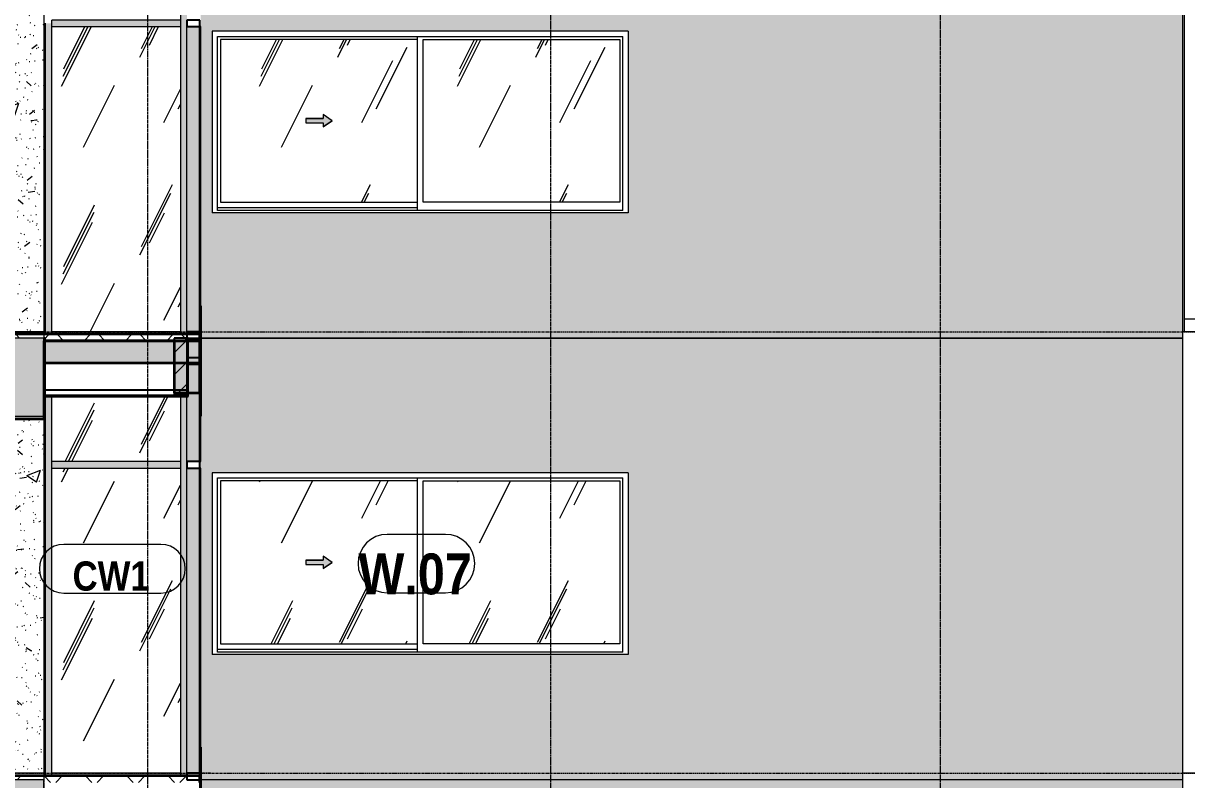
# Model space of a CAD drawing. Header units: millimetres. Extents: x 1240 to 198004, y -7796 to 35300.
# Drawn here: x 44377 to 53332, y 8950 to 14775 of the extents above; entities that cross this region are included whole.
import ezdxf

# ---------------------------------------------------------------- set-up
doc = ezdxf.new("R2010")
doc.units = ezdxf.units.MM
for name, pattern in [('1 NÉT CALL OUT', [6, 3, -3]), ('Centre', [31.75, 6.35, -4.7625, 15.875, -4.7625]), ('Dash 1_8_', [6.35, 3.175, -3.175]), ('Grid Line', [22.225, 12.7, -3.175, 3.175, -3.175])]:
    doc.linetypes.add(name, pattern=pattern)
for name, color, linetype, lineweight in [('0-1', 7, 'Continuous', 5), ('A-AREA', 32, 'Dash 1_8_', 9), ('A-CLNG', 13, 'Continuous', 9), ('A-CLNG-1', 13, 'Continuous', 25), ('A-DETL-GENF', 92, 'Continuous', 9), ('A-DETL-GENF-1', 7, 'Continuous', 9), ('A-DETL-GENF-2', 92, '1 NÉT CALL OUT', 9), ('A-DETL-THIN', 151, 'Continuous', 9), ('A-FLOR-1', 10, 'Continuous', 35), ('A-FLOR-3', 192, 'Continuous', 35), ('A-FLOR-LEVL-2', 51, 'Centre', 9), ('A-FLOR-PATT-1', 7, 'Continuous', 9), ('A-FLOR-PATT-3', 8, 'Continuous', 9), ('A-GLAZ', 151, 'Continuous', 9), ('A-GLAZ-3', 7, '1 NÉT CALL OUT', 9), ('A-GLAZ-CURT', 52, 'Continuous', 9), ('A-GLAZ-CURT-1', 52, 'Continuous', 18), ('A-GLAZ-CWMG', 51, 'Continuous', 9), ('A-GLAZ-CWMG-1', 51, 'Continuous', 25), ('A-GLAZ-IDEN', 152, 'Continuous', 9), ('A-WALL', 113, 'Continuous', 9), ('A-WALL-1', 113, 'Continuous', 25), ('A-WALL-IDEN', 211, 'Continuous', 9), ('A-WALL-PATT-3', 111, 'Continuous', 5), ('A-WALL-PATT-4', 111, 'Continuous', 9), ('I-WALL', 2, 'Continuous', 9), ('I-WALL-2', 2, 'Continuous', 25), ('S-BEAM-1', 12, 'Continuous', 5), ('S-BEAM-2', 10, 'Continuous', 35), ('S-BEAM-3', 7, 'Continuous', 9), ('S-GRID-1', 1, 'Grid Line', 9)]:
    doc.layers.add(name, color=color, linetype=linetype, lineweight=lineweight)
doc.styles.add('Arial_B', font='arialbd.ttf', dxfattribs={"width": 0.85, "height": 225})
doc.styles.add('Arial_B_1', font='arialbd.ttf', dxfattribs={"width": 0.85, "height": 315})
pattern_1 = [(63.435, (2168, 104.33), (-0.001, 1524.001), [532.463, -2875.304]), (63.435, (644, 104.33), (-0.001, 1524.001), [532.463, -2875.304]), (63.435, (2897.55, 398.8), (-0.001, 1524.001), [532.463, -2875.304]), (63.435, (1373.55, 398.8), (-0.001, 1524.001), [532.463, -2875.304]), (63.435, (2787.1, 294.83), (-0.001, 1524.001), [532.463, -2875.304]), (63.435, (1263.1, 294.83), (-0.001, 1524.001), [532.463, -2875.304]), (63.435, (2674.6, 890.1), (-0.001, 1524.001), [258.8, -3148.965]), (63.435, (1150.6, 890.1), (-0.001, 1524.001), [258.8, -3148.965]), (63.435, (2600.96, 797.95), (-0.001, 1524.001), [532.463, -2875.304]), (63.435, (1076.96, 797.95), (-0.001, 1524.001), [532.463, -2875.304]), (63.435, (2613.95, 864.1), (-0.001, 1524.001), [532.463, -2875.304]), (63.435, (1089.95, 864.1), (-0.001, 1524.001), [532.463, -2875.304]), (63.435, (1999.1, 573.94), (-0.001, 1524.001), [532.463, -2875.304]), (63.435, (475.1, 573.94), (-0.001, 1524.001), [532.463, -2875.304]), (63.435, (2012.1, 651.9), (-0.001, 1524.001), [532.463, -2875.304]), (63.435, (488.1, 651.9), (-0.001, 1524.001), [532.463, -2875.304]), (63.435, (2015.6, 708.1), (-0.001, 1524.001), [532.463, -2875.304]), (63.435, (491.6, 708.1), (-0.001, 1524.001), [532.463, -2875.304])]
pattern_2 = [(45, (377.74, 0), (-159.099, 159.099), []), (135, (377.74, 0), (-159.099, -159.099), [])]
pattern_3 = [(50, (377.7, 0), (1093.104, -95.634), [114.3, -1257.3]), (355, (377.7, 0), (-211.457, 1146.34), [91.44, -1005.84]), (100.451, (468.8, -8), (881.656, 1050.7), [97.14, -1068.54]), (46.184, (377.7, 304.8), (1626.475, -252.257), [171.45, -1885.95]), (96.636, (513.3, 283.8), (1424.416, 1484.565), [145.71, -1602.81]), (351.184, (377.7, 304.8), (1424.43, 1484.55), [137.16, -1508.76]), (21, (530.1, 228.6), (909.686, -613.591), [114.3, -1257.3]), (326, (530.1, 228.6), (370.812, 1105.13), [91.44, -1005.84]), (71.451, (606, 177.5), (1280.503, 491.528), [97.14, -1068.54]), (37.5, (377.74, 0), (18.5313, 507.3303), [50.292, -943.356, 50.292, -970.788, -1009.65]), (37.5, (377.74, 0), (18.5313, 507.3303), [-2014.728, 50.292, -959.358]), (7.5, (377.74, 0), (400.918, 601.0836), [50.292, -531.876, 50.292, -920.496, -384.81]), (7.5, (377.74, 0), (400.918, 601.0836), [-1552.956, 50.292, -334.518]), (327.5, (37.9, 0), (813.545, -34.3737), [50.292, -330.708, 50.292, -1138.428, -1577.34]), (327.5, (37.9, 0), (813.545, -34.3737), [-1569.72, 50.292, -1527.048]), (317.5, (-114.5, 0), (888.775, 152.56), [50.292, -445.008, 50.292, -739.14, -1120.14]), (317.5, (-114.5, 0), (888.775, 152.56), [-1284.732, 50.292, -1069.848])]
pattern_4 = [(37.5, (377.74, 0), (-4.79953, 146.8239), [5.029, -110.795, 5.029, -124.511, -123.825]), (37.5, (377.74, 0), (-4.79953, 146.8239), [-245.364, 5.029, -118.796]), (7.5, (377.74, 0), (134.8574, 215.0472), [5.029, -57.455, 5.029, -99.365, -40.005]), (7.5, (377.74, 0), (134.8574, 215.0472), [-166.878, 5.029, -34.976]), (327.5, (284.02, 0), (237.29776, 0.4316), [5.029, -33.071, 5.029, -132.131, -179.07]), (327.5, (284.02, 0), (237.29776, 0.4316), [-175.26, 5.029, -174.041]), (317.5, (284.02, 0), (229.0671, 66.8792), [5.029, -14.021, 5.029, -84.887, -102.87]), (317.5, (284.02, 0), (229.0671, 66.8792), [-108.966, 5.029, -97.841])]

# ---------------------------------------------------------------- blocks, each defined once
blk = doc.blocks.new('NCV_TKTC_KET CAU_rvt-1-TKCS_MẶT ĐỨNG NỘI KHU 1')
at = {"layer": 'A-FLOR-PATT-1'}
blk.add_hatch(color=256, dxfattribs=at).paths.add_polyline_path([(45121.5, 12160), (45737.4, 12160), (45737.4, 12330), (44535.3, 12330), (44535.3, 12160)])
at = {"layer": 'S-BEAM-1'}
for points in [[(45537.4, 11930), (45737.4, 11930), (45737.4, 12330), (45537.4, 12330)], [(44535.3, 11730), (44536.9, 11730), (44535.3, 11750), (44236.9, 11750), (44236.9, 11730)]]:
    blk.add_hatch(color=256, dxfattribs=at).paths.add_polyline_path(points)
at = {"layer": 'A-FLOR-1'}
for p, q in [((45737.4, 12330), (44535.3, 12330)), ((45737.4, 12160), (45737.4, 12330)), ((44535.3, 12160), (45737.4, 12160))]:
    blk.add_line(p, q, dxfattribs=at)
at = {"layer": 'S-BEAM-2'}
for p, q in [((44536.9, 11730), (44536.9, 12330)), ((45737.4, 12330), (45537.4, 12330)), ((45537.4, 12330), (45537.4, 11930)), ((45737.4, 11930), (45737.4, 12330)), ((45537.4, 11930), (45737.4, 11930)), ((44236.9, 11730), (44536.9, 11730))]:
    blk.add_line(p, q, dxfattribs=at)
at = {"layer": 'S-BEAM-3'}
blk.add_line((53311.9, 12500), (56633.3, 12500), dxfattribs=at)
blk = doc.blocks.new('1_FAMILY RVT - W01-WxH 1400x3200xmm-489780-TKCS_MẶT ĐỨNG NỘI KHU 1')
at = {"layer": 'A-DETL-GENF-2'}
blk.add_hatch(color=256, dxfattribs=at).paths.add_polyline_path([(46686.5, 10576.5), (46754.2, 10623.9), (46686.5, 10671.4), (46686.5, 10640.9), (46551, 10640.9), (46551, 10607), (46686.5, 10607)])
at = {"layer": 'A-GLAZ'}
h = blk.add_hatch(dxfattribs=at)
h.set_pattern_fill('FP_2', color=256, style=0, pattern_type=2)
h.set_pattern_definition(pattern_1)
h.paths.add_polyline_path([(46686.5, 9997), (47409.8, 9997), (47409.8, 11250.9), (45895.5, 11250.9), (45895.5, 9997), (46551, 9997)])
h.paths.add_polyline_path([(46686.5, 10576.5), (46686.5, 10607), (46551, 10607), (46551, 10640.9), (46686.5, 10640.9), (46686.5, 10671.4), (46754.2, 10623.9), (46730, 10607)])
h = blk.add_hatch(dxfattribs=at)
h.set_pattern_fill('FP_2', color=256, style=0, pattern_type=2)
h.set_pattern_definition(pattern_1)
h.paths.add_polyline_path([(47714.5, 9997), (48968.5, 9997), (48968.5, 11250.9), (47454.2, 11250.9), (47454.2, 9997)])
at = {"layer": 'A-DETL-GENF'}
for p, q in [((46686.5, 10671.4), (46686.5, 10640.9)), ((46754.2, 10623.9), (46686.5, 10671.4)), ((46754.2, 10623.9), (46686.5, 10671.4)), ((46686.5, 10671.4), (46686.5, 10640.9)), ((46551, 10640.9), (46551, 10607)), ((46551, 10640.9), (46686.5, 10640.9)), ((46686.5, 10640.9), (46551, 10640.9)), ((46551, 10640.9), (46551, 10607)), ((46551, 10607), (46686.5, 10607)), ((46551, 10607), (46686.5, 10607)), ((46754.2, 10623.9), (46686.5, 10576.5)), ((46686.5, 10576.5), (46754.2, 10623.9)), ((46686.5, 10607), (46686.5, 10576.5)), ((46686.5, 10607), (46686.5, 10576.5))]:
    blk.add_line(p, q, dxfattribs=at)
at = {"layer": 'A-GLAZ'}
for p, q in [((49032, 11314.4), (45832, 11314.4)), ((45832, 11314.4), (45832, 9914.4)), ((49032, 11314.4), (49032, 9914.4)), ((45872.9, 11273.5), (48991.1, 11273.5)), ((45872.9, 9933.5), (45872.9, 11273.5)), ((45895.5, 11250.9), (45895.5, 9997)), ((47409.8, 11250.9), (45895.5, 11250.9)), ((47409.8, 11273.5), (47409.8, 9933.5)), ((47454.2, 9997), (47454.2, 11250.9)), ((47454.2, 11250.9), (48968.5, 11250.9)), ((48968.5, 11250.9), (48968.5, 9997)), ((48991.1, 9933.5), (48991.1, 11273.5)), ((47409.8, 9952.5), (45872.9, 9952.5)), ((47409.8, 9952.5), (45872.9, 9952.5)), ((45895.5, 9997), (47409.8, 9997)), ((48968.5, 9997), (47454.2, 9997)), ((49032, 9914.4), (45832, 9914.4)), ((48991.1, 9933.5), (45872.9, 9933.5))]:
    blk.add_line(p, q, dxfattribs=at)
blk = doc.blocks.new('System Panel - Glazed-1838995-TKCS_MẶT ĐỨNG NỘI KHU 1')
at = {"layer": 'A-GLAZ-CURT-1'}
for p, q in [((45731, 7950), (45731, 5600)), ((45743, 7950), (45731, 7950)), ((45743, 5600), (45743, 7950)), ((45731, 5600), (45743, 5600))]:
    blk.add_line(p, q, dxfattribs=at)
blk = doc.blocks.new('System Panel - Glazed-1838997-TKCS_MẶT ĐỨNG NỘI KHU 1')
at = {"layer": 'A-GLAZ-CURT-1'}
for p, q in [((45731, 8750), (45731, 8000)), ((45743, 8750), (45731, 8750)), ((45743, 8000), (45743, 8750)), ((45731, 8000), (45743, 8000))]:
    blk.add_line(p, q, dxfattribs=at)
blk = doc.blocks.new('Rectangular Mullion - 50 x 100mm-1838988-TKCS_MẶT ĐỨNG NỘI KHU 1')
at = {"layer": 'A-GLAZ-CWMG-1'}
for p, q in [((45637, 8800), (45637, 8750)), ((45737, 8800), (45637, 8800)), ((45737, 8750), (45737, 8800)), ((45637, 8750), (45737, 8750))]:
    blk.add_line(p, q, dxfattribs=at)
blk = doc.blocks.new('Rectangular Mullion - 50 x 100mm-1838989-TKCS_MẶT ĐỨNG NỘI KHU 1')
at = {"layer": 'A-GLAZ-CWMG-1'}
for p, q in [((45637, 5600), (45637, 5550)), ((45737, 5600), (45637, 5600)), ((45737, 5550), (45737, 5600)), ((45637, 5550), (45737, 5550))]:
    blk.add_line(p, q, dxfattribs=at)
blk = doc.blocks.new('Rectangular Mullion - 50 x 100mm-1838991-TKCS_MẶT ĐỨNG NỘI KHU 1')
at = {"layer": 'A-GLAZ-CWMG-1'}
for p, q in [((45637, 8000), (45637, 7950)), ((45737, 8000), (45637, 8000)), ((45737, 7950), (45737, 8000)), ((45637, 7950), (45737, 7950))]:
    blk.add_line(p, q, dxfattribs=at)
blk = doc.blocks.new('Rectangular Mullion - 50 x 100mm-1838993-TKCS_MẶT ĐỨNG NỘI KHU 1')
at = {"layer": 'A-GLAZ-CWMG'}
blk.add_hatch(color=256, dxfattribs=at).paths.add_polyline_path([(45637, 5600), (45731, 5600), (45731, 7950), (45637, 7950), (45637, 5627)])
blk.add_line((45637, 5600), (45637, 7950), dxfattribs=at)
blk = doc.blocks.new('Rectangular Mullion - 50 x 100mm-1838994-TKCS_MẶT ĐỨNG NỘI KHU 1')
at = {"layer": 'A-GLAZ-CWMG'}
blk.add_hatch(color=256, dxfattribs=at).paths.add_polyline_path([(45637, 8000), (45731, 8000), (45731, 8530), (45647.4, 8530), (45647.4, 8500), (45637, 8500)])
blk.add_line((45637, 8000), (45637, 8500), dxfattribs=at)
blk = doc.blocks.new('System Panel - Glazed-1903583-TKCS_MẶT ĐỨNG NỘI KHU 1')
at = {"layer": 'A-GLAZ-CURT'}
h = blk.add_hatch(dxfattribs=at)
h.set_pattern_fill('FP_2', color=256, style=0, pattern_type=2)
h.set_pattern_definition(pattern_1)
h.paths.add_polyline_path([(45587.4, 9000), (45587.4, 11350), (44596.9, 11350), (44596.9, 9000), (45121.5, 9000)])
blk = doc.blocks.new('Rectangular Mullion - 50 x 100mm-1903581-TKCS_MẶT ĐỨNG NỘI KHU 1')
at = {"layer": 'A-GLAZ-CWMG'}
blk.add_hatch(color=256, dxfattribs=at).paths.add_polyline_path([(44596.9, 8980), (45587.4, 8980), (45587.4, 9000), (44596.9, 9000)])
for p, q in [((44596.9, 8980), (44596.9, 9000)), ((45587.4, 9000), (44596.9, 9000)), ((45587.4, 9000), (45587.4, 8980))]:
    blk.add_line(p, q, dxfattribs=at)
blk = doc.blocks.new('Rectangular Mullion - 50 x 100mm-V123-TKCS_MẶT ĐỨNG NỘI KHU 1')
at = {"layer": 'A-GLAZ-CWMG'}
blk.add_hatch(color=256, dxfattribs=at).paths.add_polyline_path([(45587.4, 8980), (45637, 8980), (45637, 11375), (45587.4, 11375), (45587.4, 9000)])
blk.add_line((45587.4, 11375), (45587.4, 8980), dxfattribs=at)
blk = doc.blocks.new('Rectangular Mullion - 50 x 100mm-V124-TKCS_MẶT ĐỨNG NỘI KHU 1')
at = {"layer": 'A-GLAZ-CWMG'}
blk.add_hatch(color=256, dxfattribs=at).paths.add_polyline_path([(44546.9, 11375), (44596.9, 11375), (44596.9, 11900), (44546.9, 11900), (44546.9, 11750)])
for p, q in [((44596.9, 11375), (44596.9, 11900)), ((44546.9, 11750), (44546.9, 11375))]:
    blk.add_line(p, q, dxfattribs=at)
blk = doc.blocks.new('System Panel - Glazed-1903584-TKCS_MẶT ĐỨNG NỘI KHU 1')
at = {"layer": 'A-GLAZ-CURT'}
h = blk.add_hatch(dxfattribs=at)
h.set_pattern_fill('FP_2', color=256, style=0, pattern_type=2)
h.set_pattern_definition(pattern_1)
h.paths.add_polyline_path([(45537.4, 11400), (45587.4, 11400), (45587.4, 11900), (44596.9, 11900), (44596.9, 11400), (45121.5, 11400)])
blk = doc.blocks.new('Rectangular Mullion - 50 x 100mm-V125-TKCS_MẶT ĐỨNG NỘI KHU 1')
at = {"layer": 'A-GLAZ-CWMG'}
blk.add_hatch(color=256, dxfattribs=at).paths.add_polyline_path([(45637, 11375), (45637, 11900), (45587.4, 11900), (45587.4, 11375)])
blk.add_line((45587.4, 11900), (45587.4, 11375), dxfattribs=at)
blk = doc.blocks.new('Rectangular Mullion - 50 x 100mm-V126-TKCS_MẶT ĐỨNG NỘI KHU 1')
at = {"layer": 'A-GLAZ-CWMG'}
blk.add_hatch(color=256, dxfattribs=at).paths.add_polyline_path([(44596.9, 8980), (44596.9, 11375), (44546.9, 11375), (44546.9, 8980)])
for p, q in [((44546.9, 11375), (44546.9, 8980)), ((44596.9, 8980), (44596.9, 11375))]:
    blk.add_line(p, q, dxfattribs=at)
blk = doc.blocks.new('Rectangular Mullion - 50 x 100mm-1903582-TKCS_MẶT ĐỨNG NỘI KHU 1')
at = {"layer": 'A-GLAZ-CWMG'}
blk.add_hatch(color=256, dxfattribs=at).paths.add_polyline_path([(45121.5, 11350), (45587.4, 11350), (45587.4, 11400), (44596.9, 11400), (44596.9, 11350)])
for p, q in [((44596.9, 11350), (44596.9, 11400)), ((45587.4, 11400), (44596.9, 11400)), ((45587.4, 11400), (45587.4, 11350)), ((44596.9, 11350), (45587.4, 11350))]:
    blk.add_line(p, q, dxfattribs=at)
blk = doc.blocks.new('1_FAMILY RVT - W01-WxH 1400x3200xmm-V204-TKCS_MẶT ĐỨNG NỘI KHU 1')
at = {"layer": 'A-DETL-GENF-2'}
blk.add_hatch(color=256, dxfattribs=at).paths.add_polyline_path([(46686.5, 13976.5), (46754.2, 14023.9), (46686.5, 14071.4), (46686.5, 14040.9), (46551, 14040.9), (46551, 14007), (46686.5, 14007)])
at = {"layer": 'A-GLAZ'}
h = blk.add_hatch(dxfattribs=at)
h.set_pattern_fill('FP_2', color=256, style=0, pattern_type=2)
h.set_pattern_definition(pattern_1)
h.paths.add_polyline_path([(47409.8, 13397), (47409.8, 14650.9), (45895.5, 14650.9), (45895.5, 13397), (46413.2, 13397)])
h.paths.add_polyline_path([(46686.5, 13976.5), (46686.5, 14007), (46551, 14007), (46551, 14040.9), (46686.5, 14040.9), (46686.5, 14071.4), (46754.2, 14023.9), (46730, 14007)])
h = blk.add_hatch(dxfattribs=at)
h.set_pattern_fill('FP_2', color=256, style=0, pattern_type=2)
h.set_pattern_definition(pattern_1)
h.paths.add_polyline_path([(47714.5, 13397), (48968.5, 13397), (48968.5, 14650.9), (47454.2, 14650.9), (47454.2, 13397)])
at = {"layer": 'A-DETL-GENF'}
for p, q in [((46686.5, 14071.4), (46686.5, 14040.9)), ((46754.2, 14023.9), (46686.5, 14071.4)), ((46754.2, 14023.9), (46686.5, 14071.4)), ((46686.5, 14071.4), (46686.5, 14040.9)), ((46551, 14040.9), (46551, 14007)), ((46551, 14040.9), (46686.5, 14040.9)), ((46686.5, 14040.9), (46551, 14040.9)), ((46551, 14040.9), (46551, 14007)), ((46551, 14007), (46686.5, 14007)), ((46551, 14007), (46686.5, 14007)), ((46754.2, 14023.9), (46686.5, 13976.5)), ((46686.5, 13976.5), (46754.2, 14023.9)), ((46686.5, 14007), (46686.5, 13976.5)), ((46686.5, 14007), (46686.5, 13976.5))]:
    blk.add_line(p, q, dxfattribs=at)
at = {"layer": 'A-GLAZ'}
for p, q in [((49032, 14714.4), (45832, 14714.4)), ((45832, 14714.4), (45832, 13314.4)), ((49032, 14714.4), (49032, 13314.4)), ((45872.9, 14673.5), (48991.1, 14673.5)), ((45872.9, 13333.5), (45872.9, 14673.5)), ((45895.5, 14650.9), (45895.5, 13397)), ((47409.8, 14650.9), (45895.5, 14650.9)), ((47409.8, 14673.5), (47409.8, 13333.5)), ((47454.2, 13397), (47454.2, 14650.9)), ((47454.2, 14650.9), (48968.5, 14650.9)), ((48968.5, 14650.9), (48968.5, 13397)), ((48991.1, 13333.5), (48991.1, 14673.5)), ((47409.8, 13352.5), (45872.9, 13352.5)), ((47409.8, 13352.5), (45872.9, 13352.5)), ((45895.5, 13397), (47409.8, 13397)), ((48968.5, 13397), (47454.2, 13397)), ((49032, 13314.4), (45832, 13314.4)), ((48991.1, 13333.5), (45872.9, 13333.5))]:
    blk.add_line(p, q, dxfattribs=at)
blk = doc.blocks.new('System Panel - Glazed-V212-TKCS_MẶT ĐỨNG NỘI KHU 1')
at = {"layer": 'A-GLAZ-CURT'}
h = blk.add_hatch(dxfattribs=at)
h.set_pattern_fill('FP_2', color=256, style=0, pattern_type=2)
h.set_pattern_definition(pattern_1)
h.paths.add_polyline_path([(45587.4, 12400), (45587.4, 14750), (44596.9, 14750), (44596.9, 12400), (45121.5, 12400)])
blk = doc.blocks.new('SSA-WINDOW TAG - 10-2062020-TKCS_MẶT ĐỨNG NỘI KHU 1')
at = {"layer": 'A-GLAZ-IDEN'}
for p, q in [((22610.6, 7667.3), (22163, 7667.3)), ((22163, 7217.3), (22610.6, 7217.3))]:
    blk.add_line(p, q, dxfattribs=at)
for centre, start, end in [((22163, 7442.3), 90, 270), ((22610.6, 7442.3), 270, 90)]:
    blk.add_arc(centre, 225, start, end, dxfattribs=at)
blk = doc.blocks.new('CTL_WALL TAG NO MARK - 10-2062273-TKCS_MẶT ĐỨNG NỘI KHU 1')
at = {"layer": 'A-WALL-IDEN'}
for p, q in [((16488.7, 30459.2), (15741, 30459.2)), ((15741, 30084.2), (16488.7, 30084.2))]:
    blk.add_line(p, q, dxfattribs=at)
for centre, start, end in [((15741, 30271.7), 90, 270), ((16488.7, 30271.7), 270, 90)]:
    blk.add_arc(centre, 187.5, start, end, dxfattribs=at)

msp = doc.modelspace()

# ---------------------------------------------------------------- hatches: boundary and pattern name
at = {"layer": 'A-DETL-GENF-1'}
h = msp.add_hatch(color=256, dxfattribs=at)
h.paths.add_polyline_path([(39935.6, 11750), (40235.6, 11750), (40235.6, 12150), (44235.3, 12150), (44235.3, 11750), (44535.3, 11750), (44535.3, 12350), (26535.3, 12350), (26535.3, 11950), (26735.3, 11950), (26735.3, 12150), (28436.9, 12150), (28436.9, 11900), (28635.3, 11900), (28635.3, 12150), (30535.3, 12150), (30535.3, 11900), (30736.9, 11900), (30736.9, 12150), (33335.3, 12150), (33335.3, 11900), (33535.3, 11900), (33535.3, 12150), (35535.3, 12150), (35535.3, 11900), (35737.4, 11900), (35737.4, 12150), (39935.6, 12150)])
h.paths.add_polyline_path([(23337.4, 11950), (23535.3, 11950), (23535.3, 12350), (23337.4, 12350)])
h = msp.add_hatch(color=256, dxfattribs=at)
h.paths.add_polyline_path([(44535.3, 8350), (44535.3, 8950), (26535.3, 8950), (26535.3, 8550), (26735.3, 8550), (26735.3, 8750), (28436.9, 8750), (28436.9, 8500), (28635.3, 8500), (28635.3, 8750), (30535.3, 8750), (30535.3, 8500), (30736.9, 8500), (30736.9, 8750), (33335.3, 8750), (33335.3, 8500), (33535.3, 8500), (33535.3, 8750), (35535.3, 8750), (35535.3, 8500), (35737.4, 8500), (35737.4, 8750), (39935.6, 8750), (39935.6, 8350), (40235.6, 8350), (40235.6, 8750), (44235.3, 8750), (44235.3, 8350)])
h.paths.add_polyline_path([(23535.3, 8550), (23535.3, 8950), (23337.4, 8950), (23337.4, 8550)])
at = {"layer": 'A-FLOR-PATT-3'}
h = msp.add_hatch(dxfattribs=at)
h.set_pattern_fill('FP_6', color=256, style=0, pattern_type=2)
h.set_pattern_definition(pattern_2)
h.paths.add_polyline_path([(45737.4, 12330), (45737.4, 12380), (28636.9, 12380), (28636.9, 12350), (44535.3, 12350), (44535.3, 12330), (45121.5, 12330)])
h = msp.add_hatch(dxfattribs=at)
h.set_pattern_fill('FP_6', color=256, style=0, pattern_type=2)
h.set_pattern_definition(pattern_2)
h.paths.add_polyline_path([(45737.4, 8930), (45737.4, 8980), (28636.9, 8980), (28636.9, 8950), (44535.3, 8950), (44535.3, 8930), (45121.5, 8930)])
at = {"layer": 'A-WALL-PATT-3'}
h = msp.add_hatch(color=256, dxfattribs=at)
h.paths.add_polyline_path([(45747.4, 12350), (53301.9, 12350), (53301.9, 15750), (45747.4, 15750), (45747.4, 15150), (45743, 15150), (45743, 14800), (45737, 14800), (45737, 14750), (45743, 14750), (45743, 12600), (45747.4, 12600), (45747.4, 12354.5)])
h.paths.add_polyline_path([(45737, 12380), (45737.4, 12380), (45737, 12400)])
h.paths.add_polyline_path([(48996.5, 13314.4), (45832, 13314.4), (45832, 14714.4), (49032, 14714.4), (49032, 13314.4)])
h = msp.add_hatch(color=256, dxfattribs=at)
h.paths.add_polyline_path([(45747.4, 8950), (53301.9, 8950), (53301.9, 12350), (45747.4, 12350), (45747.4, 11750), (45743, 11750), (45743, 11400), (45737, 11400), (45737.4, 11350), (45743, 11350), (45743, 9200), (45747.4, 9200), (45747.4, 8954.5)])
h.paths.add_polyline_path([(45872.9, 9914.4), (45832, 9914.4), (45832, 11314.4), (49032, 11314.4), (49032, 9914.4), (46413.2, 9914.4)])
h = msp.add_hatch(color=256, dxfattribs=at)
h.paths.add_polyline_path([(45747.4, 5550), (53301.9, 5550), (53301.9, 8950), (45747.4, 8950), (45747.4, 8350), (45743, 8350), (45743, 8000), (45737, 8000), (45737.4, 7950), (45743, 7950), (45743, 5800), (45747.4, 5800), (45747.4, 5554.5)])
h.paths.add_polyline_path([(48991.1, 6514.4), (45832, 6514.4), (45832, 7914.4), (49032, 7914.4), (49032, 6514.4), (48996.5, 6514.4)])
at = {"layer": 'A-WALL-PATT-4'}
h = msp.add_hatch(dxfattribs=at)
h.set_pattern_fill('FP_5', color=256, style=0, pattern_type=2)
h.set_pattern_definition(pattern_3)
h.paths.add_polyline_path([(43837, 12400), (44536.9, 12400), (44536.9, 15130), (44236.9, 15130), (44235.3, 15330), (43837, 15330), (43837, 14950), (44337, 14950), (44337, 14900), (43837, 14900), (43837, 13800.9)])
h.paths.add_polyline_path([(43837, 15780), (44536.9, 15780), (44536.9, 15800), (43837, 15800)])
h = msp.add_hatch(dxfattribs=at)
h.set_pattern_fill('FP_4', color=256, style=0, pattern_type=2)
h.set_pattern_definition(pattern_4)
h.paths.add_polyline_path([(43837, 12400), (44536.9, 12400), (44536.9, 15130), (44236.9, 15130), (44235.3, 15330), (43837, 15330), (43837, 14950), (44337, 14950), (44337, 14900), (43837, 14900), (43837, 13800.9)])
h.paths.add_polyline_path([(43837, 15780), (44536.9, 15780), (44536.9, 15800), (43837, 15800)])
h = msp.add_hatch(dxfattribs=at)
h.set_pattern_fill('FP_5', color=256, style=0, pattern_type=2)
h.set_pattern_definition(pattern_3)
h.paths.add_polyline_path([(43837, 9000), (44536.9, 9000), (44536.9, 11730), (44236.9, 11730), (44235.3, 11930), (43837, 11930), (43837, 11550), (44337, 11550), (44337, 11500), (43837, 11500), (43837, 11285.9)])
h.paths.add_polyline_path([(43837, 12380), (44536.9, 12380), (44536.9, 12400), (43837, 12400)])
h = msp.add_hatch(dxfattribs=at)
h.set_pattern_fill('FP_4', color=256, style=0, pattern_type=2)
h.set_pattern_definition(pattern_4)
h.paths.add_polyline_path([(43837, 9000), (44536.9, 9000), (44536.9, 11730), (44236.9, 11730), (44235.3, 11930), (43837, 11930), (43837, 11550), (44337, 11550), (44337, 11500), (43837, 11500), (43837, 11285.9)])
h.paths.add_polyline_path([(43837, 12380), (44536.9, 12380), (44536.9, 12400), (43837, 12400)])
h = msp.add_hatch(dxfattribs=at)
h.set_pattern_fill('FP_1', color=256, style=0, pattern_type=2)
h.set_pattern_definition([(45, (377.74, 0), (-84.8528, 84.8528), [])])
h.paths.add_polyline_path([(45537.4, 11900), (45637.4, 11900), (45637.4, 12350), (45537.4, 12350)])
h = msp.add_hatch(dxfattribs=at)
h.set_pattern_fill('FP_5', color=256, style=0, pattern_type=2)
h.set_pattern_definition(pattern_3)
h.paths.add_polyline_path([(44536.9, 5600), (44536.9, 8330), (44236.9, 8330), (44235.3, 8530), (43837, 8530), (43837, 8150), (44337, 8150), (44337, 8100), (43837, 8100), (43837, 5600), (44475.7, 5600)])
h.paths.add_polyline_path([(44236.9, 8980), (44536.9, 8980), (44536.9, 9000), (43837, 9000), (43837, 8980)])
h = msp.add_hatch(dxfattribs=at)
h.set_pattern_fill('FP_4', color=256, style=0, pattern_type=2)
h.set_pattern_definition(pattern_4)
h.paths.add_polyline_path([(44536.9, 5600), (44536.9, 8330), (44236.9, 8330), (44235.3, 8530), (43837, 8530), (43837, 8150), (44337, 8150), (44337, 8100), (43837, 8100), (43837, 5600), (44475.7, 5600)])
h.paths.add_polyline_path([(44236.9, 8980), (44536.9, 8980), (44536.9, 9000), (43837, 9000), (43837, 8980)])

# ---------------------------------------------------------------- linework, layer by layer
at = {"layer": 'A-AREA'}
for p, q in [((44546.9, 9000), (44536.9, 9000)), ((45818.8, 9000), (45747.4, 9000))]:
    msp.add_line(p, q, dxfattribs=at)
at = {"layer": 'A-CLNG'}
msp.add_line((45637.4, 11910), (44536.9, 11910), dxfattribs=at)
at = {"layer": 'A-CLNG-1'}
for p, q in [((45637.4, 11950), (44536.9, 11950)), ((44536.9, 11950), (44536.9, 11900)), ((44536.9, 11900), (45537.4, 11900))]:
    msp.add_line(p, q, dxfattribs=at)
at = {"layer": 'A-DETL-THIN'}
for p, q in [((44535.3, 12350), (26535.3, 12350)), ((44535.3, 11750), (44535.3, 12350)), ((44235.3, 11750), (44535.3, 11750)), ((44535.3, 8950), (26535.3, 8950)), ((44535.3, 8350), (44535.3, 8950))]:
    msp.add_line(p, q, dxfattribs=at)
at = {"layer": 'A-FLOR-3'}
for p, q in [((45737.4, 12380), (28636.9, 12380)), ((45737.4, 12330), (45737.4, 12380)), ((44535.3, 12330), (45737.4, 12330)), ((45737.4, 8980), (28636.9, 8980)), ((45737.4, 8930), (45737.4, 8980))]:
    msp.add_line(p, q, dxfattribs=at)
at = {"layer": 'A-FLOR-LEVL-2'}
for p, q in [((1240.2, 12400), (91585, 12400)), ((1240.2, 9000), (91585, 9000))]:
    msp.add_line(p, q, dxfattribs=at)
at = {"layer": 'A-WALL'}
for p, q in [((53301.9, 4700), (53301.9, 29400)), ((53311.9, 15800), (53311.9, 12400)), ((60434.9, 12400), (53301.9, 12400)), ((53301.9, 12350), (45747.4, 12350)), ((45747.4, 12350), (53301.9, 12350)), ((60434.9, 9000), (53301.9, 9000)), ((53301.9, 8950), (45747.4, 8950))]:
    msp.add_line(p, q, dxfattribs=at)
at = {"layer": 'A-WALL-1'}
for p, q in [((45537.4, 12350), (45537.4, 11900)), ((45637.4, 12350), (45537.4, 12350)), ((45637.4, 11900), (45637.4, 12350)), ((45537.4, 11900), (45637.4, 11900))]:
    msp.add_line(p, q, dxfattribs=at)
at = {"layer": 'I-WALL'}
for p, q in [((44536.9, 12380), (44536.9, 15130)), ((35387.1, 12400), (44536.9, 12400)), ((44536.9, 12400), (40546.9, 12400)), ((44536.9, 8980), (44536.9, 11730)), ((44536.9, 9000), (35387.1, 9000))]:
    msp.add_line(p, q, dxfattribs=at)
at = {"layer": 'I-WALL-2'}
for p, q in [((45737.4, 12600), (45737.4, 11750)), ((45747.4, 12600), (45737.4, 12600)), ((45747.4, 11750), (45747.4, 12600)), ((44536.9, 12350), (44536.9, 11750)), ((44546.9, 12350), (44536.9, 12350)), ((44546.9, 11750), (44546.9, 12350)), ((45647.4, 12350), (45637.4, 12350)), ((45647.4, 11900), (45647.4, 12350)), ((45637.4, 11900), (45647.4, 11900)), ((44536.9, 11750), (44546.9, 11750)), ((45737.4, 11750), (45747.4, 11750)), ((45737.4, 9200), (45737.4, 8350)), ((45747.4, 9200), (45737.4, 9200)), ((45747.4, 8350), (45747.4, 9200))]:
    msp.add_line(p, q, dxfattribs=at)
at = {"layer": 'S-GRID-1'}
for p, q in [((44536.9, -2695.9), (44536.9, 30542.5)), ((45336.9, -790.9), (45336.9, 30542.5)), ((48436.9, -2695.9), (48436.9, 30542.5)), ((51436.9, -2695.9), (51436.9, 30542.5))]:
    msp.add_line(p, q, dxfattribs=at)

# ---------------------------------------------------------------- block references
at = {"layer": '0-1'}
msp.add_blockref('NCV_TKTC_KET CAU_rvt-1-TKCS_MẶT ĐỨNG NỘI KHU 1', (0, 0), dxfattribs=at)
at = {"layer": 'A-GLAZ-3'}
for name in ['1_FAMILY RVT - W01-WxH 1400x3200xmm-V204-TKCS_MẶT ĐỨNG NỘI KHU 1', '1_FAMILY RVT - W01-WxH 1400x3200xmm-489780-TKCS_MẶT ĐỨNG NỘI KHU 1']:
    msp.add_blockref(name, (0, 0), dxfattribs=at)
at = {"layer": 'A-GLAZ-CURT'}
for name, p in [('System Panel - Glazed-V212-TKCS_MẶT ĐỨNG NỘI KHU 1', (0, 0)), ('System Panel - Glazed-1838995-TKCS_MẶT ĐỨNG NỘI KHU 1', (0, 6800)), ('System Panel - Glazed-1838997-TKCS_MẶT ĐỨNG NỘI KHU 1', (0, 3400)), ('System Panel - Glazed-1903584-TKCS_MẶT ĐỨNG NỘI KHU 1', (0, 0)), ('System Panel - Glazed-1903583-TKCS_MẶT ĐỨNG NỘI KHU 1', (0, 0)), ('System Panel - Glazed-1838995-TKCS_MẶT ĐỨNG NỘI KHU 1', (0, 3400))]:
    msp.add_blockref(name, p, dxfattribs=at)
at = {"layer": 'A-GLAZ-CWMG'}
for name, p in [('Rectangular Mullion - 50 x 100mm-V125-TKCS_MẶT ĐỨNG NỘI KHU 1', (0, 3400)), ('Rectangular Mullion - 50 x 100mm-1903582-TKCS_MẶT ĐỨNG NỘI KHU 1', (0, 3400)), ('Rectangular Mullion - 50 x 100mm-1838991-TKCS_MẶT ĐỨNG NỘI KHU 1', (0, 6800)), ('Rectangular Mullion - 50 x 100mm-V126-TKCS_MẶT ĐỨNG NỘI KHU 1', (0, 3400)), ('Rectangular Mullion - 50 x 100mm-V123-TKCS_MẶT ĐỨNG NỘI KHU 1', (0, 3400)), ('Rectangular Mullion - 50 x 100mm-1838993-TKCS_MẶT ĐỨNG NỘI KHU 1', (0, 6800)), ('Rectangular Mullion - 50 x 100mm-1903581-TKCS_MẶT ĐỨNG NỘI KHU 1', (0, 3400)), ('Rectangular Mullion - 50 x 100mm-1838989-TKCS_MẶT ĐỨNG NỘI KHU 1', (0, 6800)), ('Rectangular Mullion - 50 x 100mm-1838988-TKCS_MẶT ĐỨNG NỘI KHU 1', (0, 3400)), ('Rectangular Mullion - 50 x 100mm-1838994-TKCS_MẶT ĐỨNG NỘI KHU 1', (0, 3400)), ('Rectangular Mullion - 50 x 100mm-V124-TKCS_MẶT ĐỨNG NỘI KHU 1', (0, 0)), ('Rectangular Mullion - 50 x 100mm-V125-TKCS_MẶT ĐỨNG NỘI KHU 1', (0, 0)), ('Rectangular Mullion - 50 x 100mm-V126-TKCS_MẶT ĐỨNG NỘI KHU 1', (0, 0)), ('Rectangular Mullion - 50 x 100mm-1903582-TKCS_MẶT ĐỨNG NỘI KHU 1', (0, 0)), ('Rectangular Mullion - 50 x 100mm-V123-TKCS_MẶT ĐỨNG NỘI KHU 1', (0, 0)), ('Rectangular Mullion - 50 x 100mm-1838991-TKCS_MẶT ĐỨNG NỘI KHU 1', (0, 3400)), ('Rectangular Mullion - 50 x 100mm-1838993-TKCS_MẶT ĐỨNG NỘI KHU 1', (0, 3400)), ('Rectangular Mullion - 50 x 100mm-1903581-TKCS_MẶT ĐỨNG NỘI KHU 1', (0, 0)), ('Rectangular Mullion - 50 x 100mm-1838989-TKCS_MẶT ĐỨNG NỘI KHU 1', (0, 3400))]:
    msp.add_blockref(name, p, dxfattribs=at)
at = {"layer": 'A-GLAZ-IDEN'}
msp.add_blockref('SSA-WINDOW TAG - 10-2062020-TKCS_MẶT ĐỨNG NỘI KHU 1', (25015.9, 3172.1), dxfattribs=at)
at = {"layer": 'A-WALL-IDEN'}
msp.add_blockref('CTL_WALL TAG NO MARK - 10-2062273-TKCS_MẶT ĐỨNG NỘI KHU 1', (28948, -19696.7), dxfattribs=at)

# ---------------------------------------------------------------- texts
at = {"layer": 'A-GLAZ-IDEN', "insert": (47393.4, 10532.5), "char_height": 315, "width": 902.7, "attachment_point": 5, "line_spacing_factor": 0.936439, "style": 'Arial_B_1'}
msp.add_mtext('\\pt6.3756,12.7512,19.12365,25.49925,31.87485,38.25045,44.62605,50.9985,57.3741,63.7497,70.1253,76.5009,82.8765,89.24895,95.62455,102.00015,108.37575,114.75135,121.1238,127.4994,133.875,140.2506,146.6262,152.99865,159.37425,165.74985,172.12545,178.50105,184.8735,191.2491,197.6247,204.0003;W.07', dxfattribs=at)
at = {"layer": 'A-WALL-IDEN', "insert": (45053.5, 10517), "char_height": 225, "width": 615.825, "attachment_point": 5, "line_spacing_factor": 0.936439, "style": 'Arial_B'}
msp.add_mtext('\\pt6.37425,12.75075,19.125,25.49925,31.87575,38.25,44.62425,51.00075,57.375,63.74925,70.12575,76.5,82.87425,89.25075,95.625,101.99925,108.37575,114.75,121.12425,127.50075,133.875,140.24925,146.62575,153,159.37425,165.75075,172.125,178.49925,184.87575,191.25,197.62425,204.00075;CW1', dxfattribs=at)

doc.saveas('drawing.dxf')
